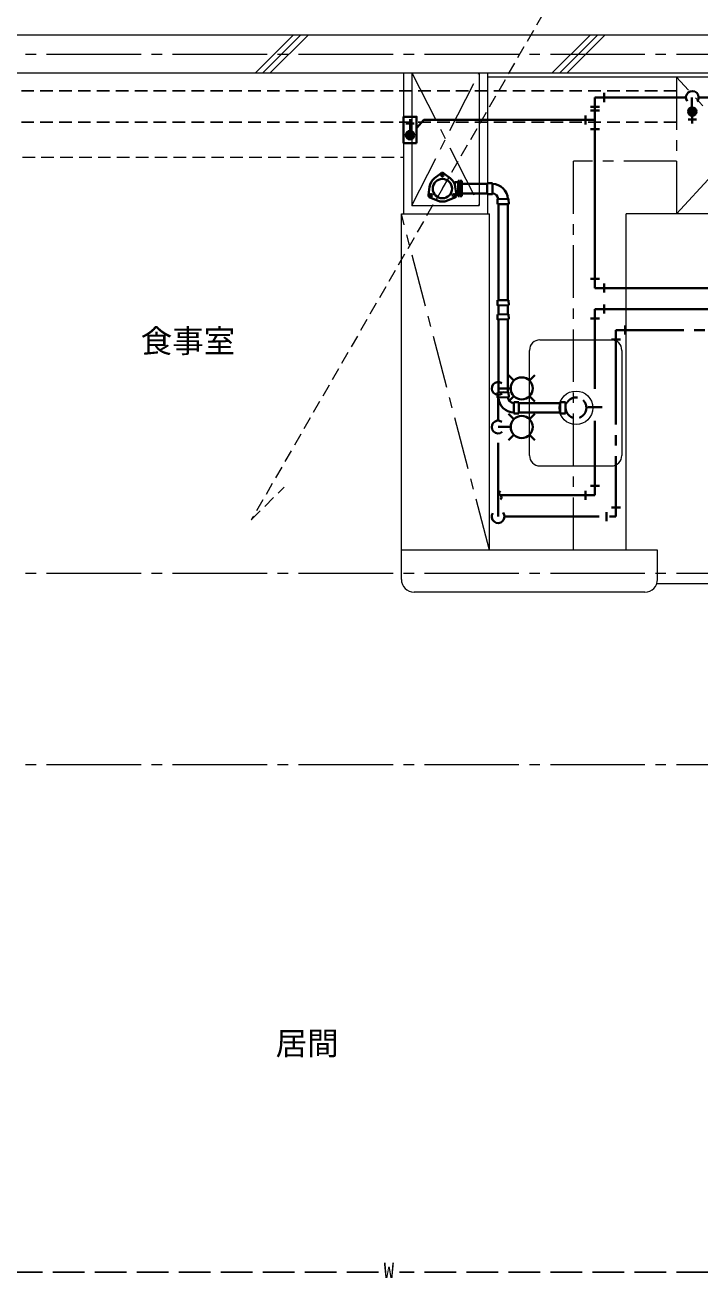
# Model space of a CAD drawing. Units: millimetres at full size, sheet at 1:50; details may follow other scales. Extents: x -9674 to 9699, y -6794 to 6791.
# Drawn here: x -6245 to -3031, y -2236 to 3726 of the extents above; entities that cross this region are included whole.
import ezdxf
from ezdxf.enums import TextEntityAlignment as Align

# ---------------------------------------------------------------- set-up
doc = ezdxf.new("R2010")
doc.units = ezdxf.units.MM
doc.header["$LTSCALE"] = 50
for name, pattern in [('CHAIN1', [8, 5, -1, 1, -1]), ('CHAIN2', [12, 9, -1, 1, -1]), ('DASHED1', [1.8, 1.2, -0.6]), ('DASHED3', [4, 3, -1])]:
    doc.linetypes.add(name, pattern=pattern)
for name, color, linetype, lineweight in [('1-0_芯', 134, 'CHAIN2', 9), ('1-1_躯体', 134, 'Continuous', 9), ('1-2_間仕切', 134, 'Continuous', 9), ('1-5_設備', 134, 'Continuous', 9), ('1-7_その他', 134, 'DASHED1', 9), ('1-8_ハッチ', 134, 'Continuous', 9), ('1-C_梁', 134, 'DASHED1', 9), ('2-0_芯', 3, 'Continuous', 35), ('2-2', 5, 'DASHED3', 25), ('2-3_建具', 4, 'Continuous', 35), ('2-9_金物', 1, 'CHAIN2', 35), ('2-A_文字', 6, 'Continuous', 35), ('2-C', 2, 'DASHED1', 25)]:
    doc.layers.add(name, color=color, linetype=linetype, lineweight=lineweight)
doc.layers.add('1-A_文字', color=134, linetype='Continuous')
doc.styles.add('ＭＳ ゴシック', font='')
doc.styles.get('ＭＳ ゴシック').set_extended_font_data('MS Gothic')

msp = doc.modelspace()

# ---------------------------------------------------------------- linework, layer by layer
at = {"layer": '1-0_芯'}
for p, q in [((-8542.5, 3587.68), (8067.5, 3587.68)), ((-8542.5, 1117.68), (8067.5, 1117.68)), ((-8542.5, 207.68), (2697.5, 207.68))]:
    msp.add_line(p, q, dxfattribs=at)
at = {"layer": '1-1_躯体'}
for p, q in [((5857.5, 3677.68), (-6742.5, 3677.68)), ((-6742.5, 3497.68), (5857.5, 3497.68))]:
    msp.add_line(p, q, dxfattribs=at)
at = {"layer": '1-2_間仕切'}
for p, q in [((-4442.5, 3497.68), (-4442.5, 2827.68)), ((-4402.5, 3497.68), (-4402.5, 2867.68)), ((-4082.5, 3497.68), (-4082.5, 2867.68)), ((-4042.5, 3497.68), (-4042.5, 2827.68)), ((-4402.5, 2867.68), (-4082.5, 2867.68)), ((-4442.5, 2827.68), (-4042.5, 2827.68))]:
    msp.add_line(p, q, dxfattribs=at)
at = {"layer": '1-5_設備'}
for p, q in [((-2292.5, 3477.68), (-4042.5, 3477.68)), ((-4452.5, 2827.68), (-4442.5, 2827.68)), ((-4452.5, 1087.68), (-4452.5, 2827.68)), ((-4042.5, 2827.68), (-4032.5, 2827.68)), ((-4032.5, 1227.68), (-4032.5, 2827.68)), ((-3382.5, 1227.68), (-3382.5, 2827.68)), ((-2292.5, 2827.68), (-3382.5, 2827.68)), ((-3792.5, 2227.68), (-3452.5, 2227.68)), ((-3842.5, 1677.68), (-3842.5, 2177.68)), ((-3402.5, 2177.68), (-3402.5, 1677.68)), ((-3792.5, 1627.68), (-3452.5, 1627.68)), ((-3292.5, 1027.68), (-4392.5, 1027.68)), ((-3235.93, 1067.68), (-2402.5, 1067.68))]:
    msp.add_line(p, q, dxfattribs=at)
at = {"layer": '1-5_設備', "linetype": 'CHAIN1'}
for p, q in [((-3142.5, 3477.68), (-3142.5, 2827.68)), ((-3142.5, 2827.68), (-2542.5, 3477.68)), ((-2542.5, 2827.68), (-3142.5, 3477.68)), ((-3632.5, 1227.68), (-3632.5, 3077.68)), ((-3142.5, 3077.68), (-3632.5, 3077.68)), ((-4032.5, 1227.68), (-4452.5, 2827.68))]:
    msp.add_line(p, q, dxfattribs=at)
at = {"layer": '1-5_設備'}
msp.add_lwpolyline([(-3232.5, 1087.68), (-3232.5, 1227.68), (-4452.5, 1227.68)], dxfattribs=at)
msp.add_circle((-3620.87, 1904.31), 80, dxfattribs=at)
for centre, radius, start, end in [((-3792.5, 2177.68), 50, 90, 180), ((-3452.5, 2177.68), 50, 0, 90), ((-3792.5, 1677.68), 50, 180, 270), ((-3452.5, 1677.68), 50, 270, 0), ((-4392.5, 1087.68), 60, 180, 270), ((-3292.5, 1087.68), 60, 270, 0)]:
    msp.add_arc(centre, radius, start, end, dxfattribs=at)
at = {"layer": '1-7_その他', "linetype": 'CHAIN1'}
for p, q in [((-4402.5, 2867.68), (-4082.5, 3497.68)), ((-4402.5, 3497.68), (-4082.5, 2867.68))]:
    msp.add_line(p, q, dxfattribs=at)
at = {"layer": '1-8_ハッチ'}
for p, q in [((-5147.95, 3497.68), (-4967.95, 3677.68)), ((-5112.6, 3497.68), (-4932.6, 3677.68)), ((-5077.24, 3497.68), (-4897.24, 3677.68)), ((-3733.74, 3497.68), (-3553.74, 3677.68)), ((-3698.38, 3497.68), (-3518.38, 3677.68)), ((-3663.03, 3497.68), (-3483.03, 3677.68))]:
    msp.add_line(p, q, dxfattribs=at)
at = {"layer": '1-C_梁'}
msp.add_line((-6707.5, 3097.68), (-4442.5, 3097.68), dxfattribs=at)
at = {"layer": '2-0_芯'}
for p, q in [((-4264.55, 3019.89), (-4294.97, 2996.58)), ((-4249.95, 3019.89), (-4219.53, 2996.58)), ((-4182.25, 2947.2), (-4182.25, 2983.7)), ((-4182.25, 2983.7), (-4175.25, 2983.7)), ((-4175.25, 2983.7), (-4175.25, 2947.2)), ((-4172.25, 2947.2), (-4172.25, 2983.7)), ((-4172.25, 2983.7), (-4165.35, 2983.7)), ((-4165.35, 2947.2), (-4165.35, 2983.7)), ((-4323.71, 2917.43), (-4318.73, 2955.43)), ((-4197.49, 2972.7), (-4200.64, 2972.7)), ((-4197.49, 2977.7), (-4197.49, 2963.89)), ((-4197.49, 2977.7), (-4182.25, 2977.7)), ((-4195.78, 2955.43), (-4190.79, 2917.43)), ((-4182.25, 2910.7), (-4182.25, 2947.2)), ((-4175.25, 2910.7), (-4175.25, 2947.2)), ((-4172.25, 2947.2), (-4172.25, 2910.7)), ((-4043.41, 2970.28), (-4165.35, 2970.28)), ((-4165.35, 2947.2), (-4165.35, 2910.7)), ((-4043.41, 2924.46), (-4165.35, 2924.46)), ((-4043.41, 2974.02), (-4043.41, 2920.72)), ((-4043.41, 2974.02), (-4043.41, 2920.72)), ((-4018.91, 2974.02), (-4043.41, 2974.02)), ((-4018.91, 2974.02), (-4043.41, 2974.02)), ((-4018.91, 2974.02), (-4018.91, 2920.72)), ((-4018.91, 2974.02), (-4018.91, 2920.72)), ((-4316.41, 2904.78), (-4281.01, 2890.1)), ((-4198.1, 2904.78), (-4233.5, 2890.1)), ((-4189.87, 2916.7), (-4182.25, 2916.7)), ((-4182.25, 2910.7), (-4175.25, 2910.7)), ((-4172.25, 2910.7), (-4165.35, 2910.7)), ((-4018.91, 2920.72), (-4043.41, 2920.72)), ((-4018.91, 2920.72), (-4043.41, 2920.72)), ((-3995.05, 2897.34), (-3941.76, 2898.42)), ((-3995.05, 2897.34), (-3994.55, 2872.84)), ((-3995.05, 2897.34), (-3994.55, 2872.84)), ((-3994.55, 2872.84), (-3941.26, 2873.93)), ((-3994.55, 2872.84), (-3941.26, 2873.93)), ((-3990.21, 2416.01), (-3990.46, 2872.92)), ((-3945.55, 2417.09), (-3945.55, 2873.84)), ((-3941.76, 2898.42), (-3941.26, 2873.93)), ((-3941.82, 2417.09), (-3995.11, 2416)), ((-3941.82, 2417.09), (-3995.11, 2416)), ((-3994.61, 2391.51), (-3995.11, 2416)), ((-3941.32, 2392.59), (-3994.61, 2391.51)), ((-3990.38, 2348.89), (-3990.4, 2391.59)), ((-3945.55, 2349.8), (-3945.55, 2392.51)), ((-3941.32, 2392.59), (-3941.82, 2417.09)), ((-3941.32, 2392.59), (-3941.82, 2417.09)), ((-3941.82, 2349.88), (-3995.11, 2348.79)), ((-3941.82, 2349.88), (-3995.11, 2348.79)), ((-3994.61, 2324.3), (-3995.11, 2348.79)), ((-3941.32, 2325.38), (-3994.61, 2324.3)), ((-3945.55, 1978.84), (-3945.55, 2325.3)), ((-3941.32, 2325.38), (-3941.82, 2349.88)), ((-3941.32, 2325.38), (-3941.82, 2349.88)), ((-3989.98, 1977.86), (-3990.17, 2324.39)), ((-3941.82, 1978.84), (-3995.11, 1977.75)), ((-3964.41, 1978.38), (-3995.11, 1977.75)), ((-3994.61, 1953.26), (-3995.11, 1977.75)), ((-3941.32, 1954.34), (-3941.82, 1978.84)), ((-3941.32, 1954.34), (-3994.61, 1953.26)), ((-3941.32, 1954.34), (-3941.51, 1963.89)), ((-3917.46, 1877.66), (-3917.46, 1930.96)), ((-3917.46, 1877.66), (-3917.46, 1930.96)), ((-3917.46, 1930.96), (-3892.96, 1930.96)), ((-3917.46, 1930.96), (-3892.96, 1930.96)), ((-3892.96, 1877.66), (-3892.96, 1930.96)), ((-3892.96, 1877.66), (-3892.96, 1930.96)), ((-3889.81, 1927.22), (-3695.88, 1927.22)), ((-3695.88, 1930.96), (-3695.88, 1877.66)), ((-3695.88, 1930.96), (-3695.88, 1877.66)), ((-3671.38, 1930.96), (-3695.88, 1930.96)), ((-3671.38, 1930.96), (-3671.38, 1877.66)), ((-3671.38, 1927.01), (-3664.72, 1927.01)), ((-3917.46, 1877.66), (-3892.96, 1877.66)), ((-3917.46, 1877.66), (-3892.96, 1877.66)), ((-3889.81, 1881.4), (-3695.88, 1881.4)), ((-3671.38, 1877.66), (-3695.88, 1877.66)), ((-3671.38, 1881.61), (-3664.72, 1881.61))]:
    msp.add_line(p, q, dxfattribs=at)
for points in [[(-3995.05, 2897.34), (-3941.76, 2898.42), (-3941.26, 2873.93)], [(-3941.32, 2392.59), (-3994.61, 2391.51), (-3995.11, 2416)], [(-3941.32, 2325.38), (-3994.61, 2324.3), (-3995.11, 2348.79)], [(-3941.32, 1954.34), (-3994.61, 1953.26), (-3995.11, 1977.75)]]:
    msp.add_lwpolyline(points, dxfattribs=at)
for centre, radius in [((-4257.25, 2947.37), 46), ((-4257.25, 3010.37), 6), ((-4311.81, 2915.87), 6), ((-4202.69, 2915.87), 6)]:
    msp.add_circle(centre, radius, dxfattribs=at)
at = {"layer": '2-0_芯', "linetype": 'DASHED1'}
msp.add_circle((-3620.87, 1904.31), 49.37, dxfattribs=at)
at = {"layer": '2-0_芯'}
for centre, radius, start, end in [((-4257.25, 2947.37), 62, 127.472, 172.528), ((-4257.25, 3010.37), 12, 52.528, 127.472), ((-4257.25, 2947.37), 62, 7.472, 52.528), ((-4021.41, 2894.3), 75.77, 3.057, 88.109), ((-4021.41, 2894.3), 30.37, 5.889, 85.278), ((-4311.81, 2915.87), 12, 172.528, 247.472), ((-4257.25, 2947.37), 62, 247.472, 292.528), ((-4202.69, 2915.87), 12, 292.528, 7.472), ((-3914.96, 2395.63), 30.37, 185.889, 185.89349), ((-3914.96, 2328.42), 30.37, 185.889, 185.89349), ((-3914.96, 1957.38), 75.77, 183.0593, 268.109), ((-3914.96, 1957.38), 30.37, 185.889, 185.89349), ((-3914.96, 1957.38), 30.37, 185.89349, 265.278)]:
    msp.add_arc(centre, radius, start, end, dxfattribs=at)
at = {"layer": '2-2'}
for p, q in [((-4561.96, -2208.19), (-6707.5, -2208.19)), ((-1992.3, -2208.19), (-4461.96, -2208.19))]:
    msp.add_line(p, q, dxfattribs=at)
at = {"layer": '2-3_建具'}
for p, q in [((-3486.68, 3359.4), (-3486.68, 3402.6)), ((-3530.98, 2474.34), (-3530.98, 3381)), ((-3097.48, 3381), (-3530.98, 3381)), ((-3069.41, 3333.63), (-3069.41, 3381)), ((-2342.68, 3381), (-3036.8, 3381)), ((-3575.27, 3252.78), (-3575.27, 3295.98)), ((-3509.38, 3336.71), (-3552.58, 3336.71)), ((-3552.58, 3318.68), (-3509.38, 3318.68)), ((-3062.02, 3333.1), (-3086.47, 3308.65)), ((-3072.78, 3332.95), (-3086.32, 3319.41)), ((-3054.92, 3329.6), (-3082.97, 3301.54)), ((-3049.94, 3323.97), (-3077.35, 3296.56)), ((-3047.27, 3316.04), (-3069.41, 3293.89)), ((-3067.14, 3257.38), (-3067.14, 3293.76)), ((-3051.95, 3300.75), (-3054.12, 3298.58)), ((-4431.25, 3258.03), (-4391.25, 3258.03)), ((-4431.12, 3199.37), (-4408.97, 3221.51)), ((-4411.25, 3278.03), (-4411.25, 3221.64)), ((-4346.31, 3274.38), (-4380, 3235.07)), ((-3530.98, 3274.38), (-4346.31, 3274.38)), ((-3552.58, 3230.09), (-3509.38, 3230.09)), ((-3047.14, 3275.57), (-3087.14, 3275.57)), ((-4428.45, 3191.43), (-4401.04, 3218.84)), ((-4426.43, 3214.66), (-4424.27, 3216.83)), ((-4423.47, 3185.81), (-4395.42, 3213.86)), ((-4416.36, 3182.31), (-4391.91, 3206.75)), ((-4405.61, 3182.45), (-4392.06, 3196)), ((-3552.58, 2518.63), (-3509.38, 2518.63)), ((-3530.98, 2474.34), (-1898.35, 2474.34)), ((-3486.68, 2495.94), (-3486.68, 2452.74))]:
    msp.add_line(p, q, dxfattribs=at)
msp.add_lwpolyline([(-4380, 3164.28), (-4442.5, 3164.28), (-4442.5, 3289.28), (-4380, 3289.28)], close=True, dxfattribs=at)
for centre in [(-3067.14, 3313.76), (-4411.25, 3201.64)]:
    msp.add_circle(centre, 20, dxfattribs=at)
msp.add_arc((-3067.14, 3381), 30.34, 320.49, 214.849, dxfattribs=at)
at = {"layer": '2-9_金物'}
for p, q in [((-707.43, 2274.34), (-3430.98, 2274.34)), ((-3430.98, 2274.34), (-3430.98, 1386.44)), ((-3386.68, 2295.94), (-3386.68, 2252.74)), ((-3409.38, 2230.04), (-3452.58, 2230.04)), ((-3991.68, 1843.45), (-3991.68, 1966.24)), ((-3991.68, 1736.97), (-3991.68, 1386.44)), ((-3961.34, 1386.44), (-3430.98, 1386.44)), ((-3475.27, 1364.84), (-3475.27, 1408.04)), ((-3409.38, 1430.74), (-3452.58, 1430.74))]:
    msp.add_line(p, q, dxfattribs=at)
at = {"layer": '2-9_金物', "linetype": 'Continuous'}
for p, q in [((-3916.45, 2033.74), (-3941.67, 2058.96)), ((-3842.13, 2033.74), (-3816.91, 2058.96)), ((-3931.84, 1996.58), (-3991.68, 1996.58)), ((-3916.45, 1959.42), (-3941.67, 1934.2)), ((-3842.13, 1959.42), (-3816.91, 1934.2))]:
    msp.add_line(p, q, dxfattribs=at)
msp.add_circle((-3879.29, 1996.58), 52.55, dxfattribs=at)
for centre, start, end in [((-3991.68, 1996.58), 55.151, 309.51), ((-3991.68, 1386.44), 145.151, 39.51)]:
    msp.add_arc(centre, 30.34, start, end, dxfattribs=at)
at = {"layer": '2-A_文字'}
for p, q in [((-3486.68, 2395.94), (-3486.68, 2352.74)), ((-3509.38, 2330.04), (-3552.58, 2330.04)), ((-2090.89, 2374.34), (-3530.98, 2374.34)), ((-3530.98, 1994.92), (-3530.98, 2374.34)), ((-3916.45, 1850.27), (-3941.67, 1875.49)), ((-3842.13, 1850.27), (-3816.91, 1875.49)), ((-3496.56, 1907.01), (-3565.39, 1907.01)), ((-3931.84, 1813.11), (-3991.68, 1813.11)), ((-3530.98, 1842.51), (-3530.98, 1488)), ((-3916.45, 1775.96), (-3941.67, 1750.74)), ((-3842.13, 1775.96), (-3816.91, 1750.74)), ((-3575.27, 1466.4), (-3575.27, 1509.6)), ((-3509.38, 1532.3), (-3552.58, 1532.3)), ((-3981.27, 1488), (-3530.98, 1488))]:
    msp.add_line(p, q, dxfattribs=at)
msp.add_circle((-3879.29, 1813.11), 52.55, dxfattribs=at)
for centre, radius, start, end in [((-3991.68, 1813.11), 30.34, 55.151, 309.51), ((-3975.2, 1498), 11.7, 121.23674, 238.76326), ((-3987.33, 1478), 11.7, 301.23674, 58.76326)]:
    msp.add_arc(centre, radius, start, end, dxfattribs=at)
at = {"layer": '2-C', "color": 7, "lineweight": 9}
for p, q in [((-4257.25, 2947.37), (-3347.22, 4523.6)), ((-4257.25, 2947.37), (-5167.29, 1371.13)), ((-5167.29, 1371.13), (-5011.53, 1526.89))]:
    msp.add_line(p, q, dxfattribs=at)
at = {"layer": '2-C'}
for p, q in [((-3142.5, 3413.07), (-7242.5, 3413.07)), ((-3142.5, 3263.07), (-7242.5, 3263.07))]:
    msp.add_line(p, q, dxfattribs=at)

# ---------------------------------------------------------------- texts
at = {"layer": '1-A_文字', "style": 'ＭＳ ゴシック'}
for s, p in [('食事室', (-5694.11, 2134.22)), ('居間', (-5051.59, -1207.82))]:
    msp.add_text(s, height=110, dxfattribs=at).set_placement(p, align=Align.BOTTOM_LEFT)
at = {"layer": '2-2', "color": 7, "style": 'ＭＳ ゴシック'}
msp.add_text('W', height=73.31, dxfattribs=at).set_placement((-4536.96, -2258.19), align=Align.BOTTOM_LEFT)

doc.saveas('drawing.dxf')
